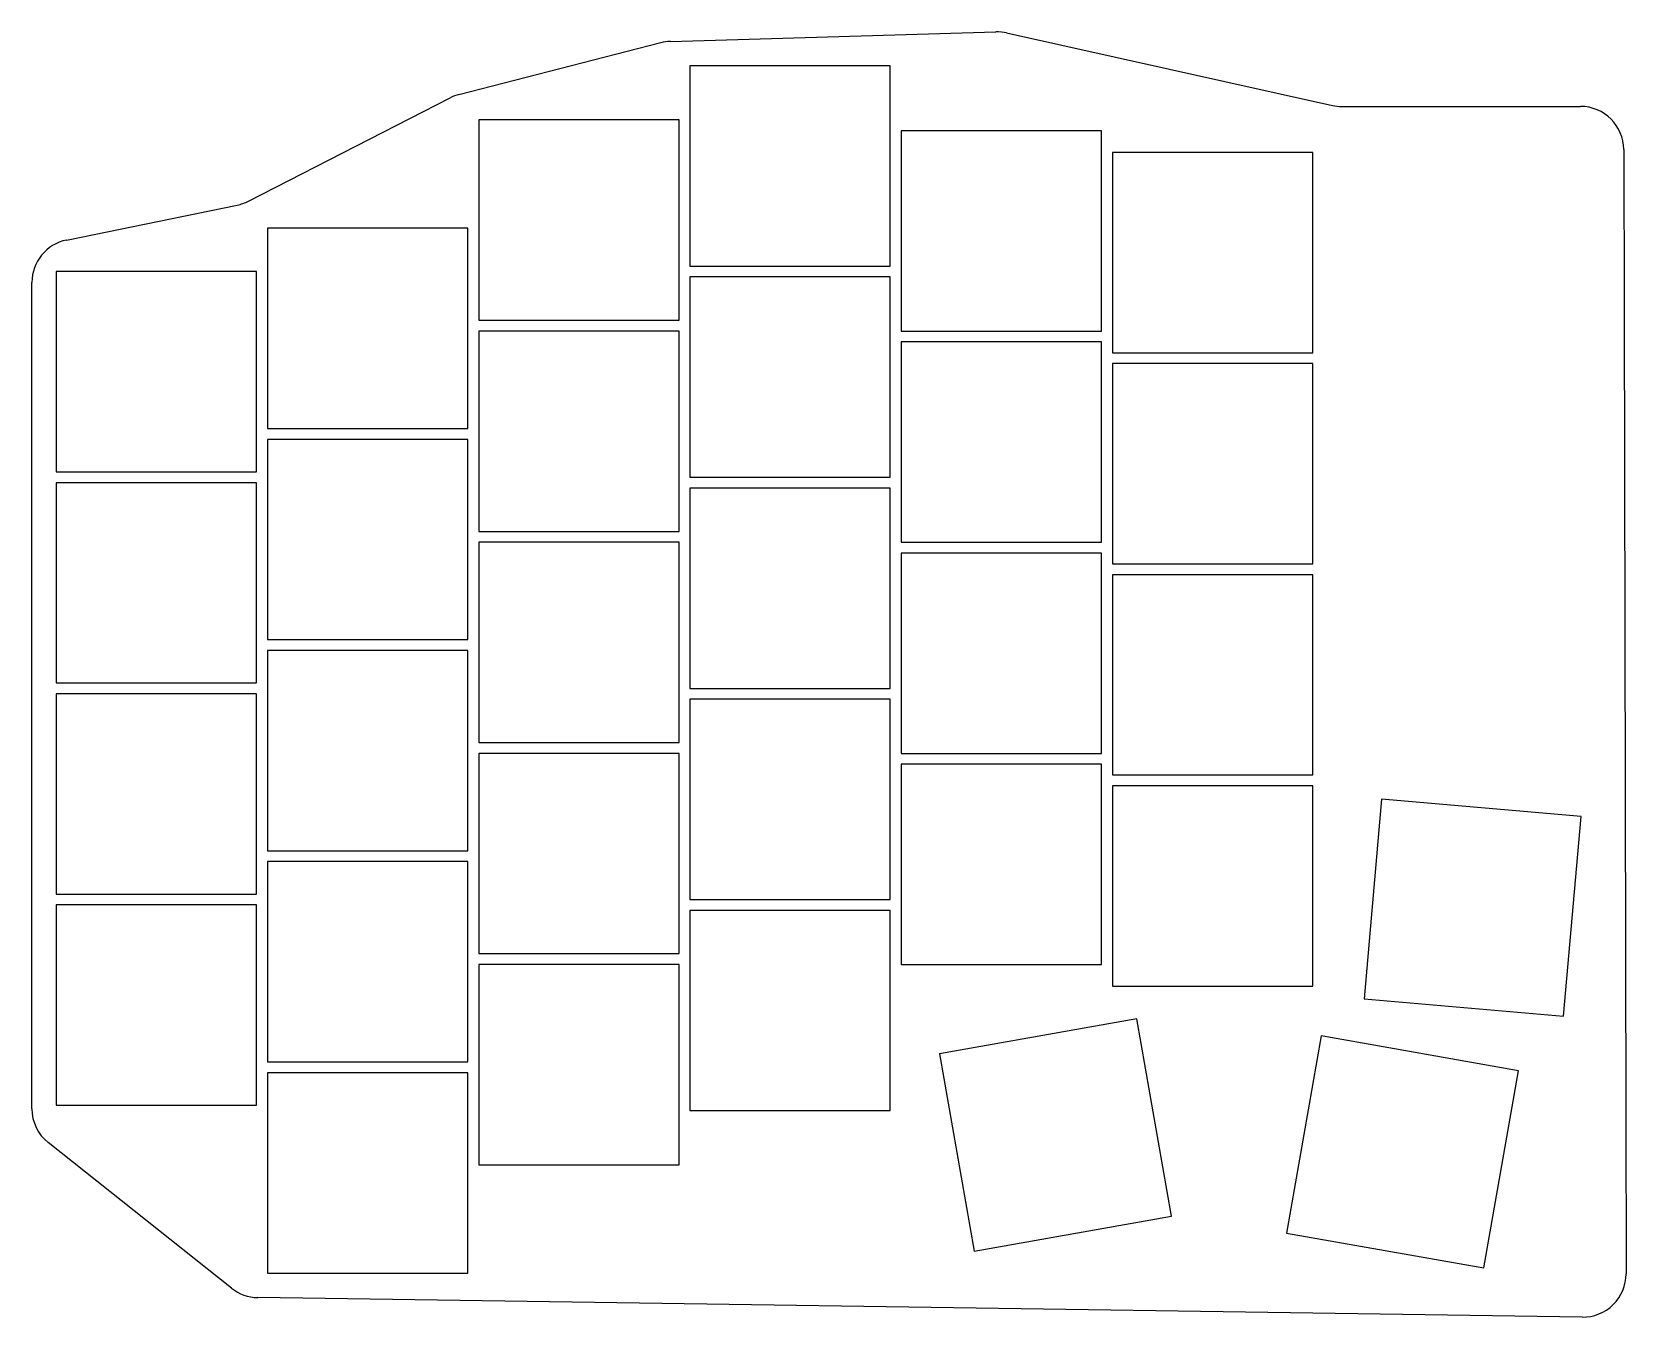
# Model space of a CAD drawing. Header units: millimetres. Extents: x 38 to 186, y -209 to -91.
import ezdxf

# ---------------------------------------------------------------- set-up
doc = ezdxf.new("R2010")
doc.units = ezdxf.units.MM

msp = doc.modelspace()

# ---------------------------------------------------------------- linework, layer by layer
for p, q in [((97.45, -91.49), (127.5, -90.61)), ((128.49, -90.71), (158.57, -97.4)), ((77.93, -96.39), (96.57, -91.61)), ((117.75, -93.75), (99.25, -93.75)), ((99.25, -93.75), (99.25, -112.25)), ((117.75, -112.25), (117.75, -93.75)), ((58.49, -106.25), (77.1, -96.7)), ((159.44, -97.5), (181.46, -97.5)), ((98.25, -98.75), (79.75, -98.75)), ((79.75, -98.75), (79.75, -117.25)), ((98.25, -117.25), (98.25, -98.75)), ((137.25, -99.75), (118.75, -99.75)), ((118.75, -99.75), (118.75, -118.25)), ((137.25, -118.25), (137.25, -99.75)), ((185.46, -101.49), (185.68, -205.31)), ((156.75, -101.75), (138.25, -101.75)), ((138.25, -101.75), (138.25, -120.25)), ((156.75, -120.25), (156.75, -101.75)), ((41.7, -109.84), (57.46, -106.61)), ((78.75, -108.75), (60.25, -108.75)), ((60.25, -108.75), (60.25, -127.25)), ((78.75, -127.25), (78.75, -108.75)), ((59.25, -112.75), (40.75, -112.75)), ((40.75, -112.75), (40.75, -131.25)), ((59.25, -131.25), (59.25, -112.75)), ((99.25, -112.25), (117.75, -112.25)), ((117.75, -113.25), (99.25, -113.25)), ((99.25, -113.25), (99.25, -131.75)), ((117.75, -131.75), (117.75, -113.25)), ((38.5, -190.07), (38.5, -113.76)), ((79.75, -117.25), (98.25, -117.25)), ((98.25, -118.25), (79.75, -118.25)), ((79.75, -118.25), (79.75, -136.75)), ((98.25, -136.75), (98.25, -118.25)), ((118.75, -118.25), (137.25, -118.25)), ((137.25, -119.25), (118.75, -119.25)), ((118.75, -119.25), (118.75, -137.75)), ((137.25, -137.75), (137.25, -119.25)), ((138.25, -120.25), (156.75, -120.25)), ((156.75, -121.25), (138.25, -121.25)), ((138.25, -121.25), (138.25, -139.75)), ((156.75, -139.75), (156.75, -121.25)), ((60.25, -127.25), (78.75, -127.25)), ((78.75, -128.25), (60.25, -128.25)), ((60.25, -128.25), (60.25, -146.75)), ((78.75, -146.75), (78.75, -128.25)), ((40.75, -131.25), (59.25, -131.25)), ((59.25, -132.25), (40.75, -132.25)), ((40.75, -132.25), (40.75, -150.75)), ((59.25, -150.75), (59.25, -132.25)), ((99.25, -131.75), (117.75, -131.75)), ((117.75, -132.75), (99.25, -132.75)), ((99.25, -132.75), (99.25, -151.25)), ((117.75, -151.25), (117.75, -132.75)), ((79.75, -136.75), (98.25, -136.75)), ((98.25, -137.75), (79.75, -137.75)), ((79.75, -137.75), (79.75, -156.25)), ((98.25, -156.25), (98.25, -137.75)), ((118.75, -137.75), (137.25, -137.75)), ((137.25, -138.75), (118.75, -138.75)), ((118.75, -138.75), (118.75, -157.25)), ((137.25, -157.25), (137.25, -138.75)), ((138.25, -139.75), (156.75, -139.75)), ((156.75, -140.75), (138.25, -140.75)), ((138.25, -140.75), (138.25, -159.25)), ((156.75, -159.25), (156.75, -140.75)), ((60.25, -146.75), (78.75, -146.75)), ((78.75, -147.75), (60.25, -147.75)), ((60.25, -147.75), (60.25, -166.25)), ((78.75, -166.25), (78.75, -147.75)), ((40.75, -150.75), (59.25, -150.75)), ((99.25, -151.25), (117.75, -151.25)), ((59.25, -151.75), (40.75, -151.75)), ((40.75, -151.75), (40.75, -170.25)), ((59.25, -170.25), (59.25, -151.75)), ((117.75, -152.25), (99.25, -152.25)), ((99.25, -152.25), (99.25, -170.75)), ((117.75, -170.75), (117.75, -152.25)), ((79.75, -156.25), (98.25, -156.25)), ((98.25, -157.25), (79.75, -157.25)), ((79.75, -157.25), (79.75, -175.75)), ((98.25, -175.75), (98.25, -157.25)), ((118.75, -157.25), (137.25, -157.25)), ((137.25, -158.25), (118.75, -158.25)), ((118.75, -158.25), (118.75, -176.75)), ((137.25, -176.75), (137.25, -158.25)), ((138.25, -159.25), (156.75, -159.25)), ((156.75, -160.25), (138.25, -160.25)), ((138.25, -160.25), (138.25, -178.75)), ((156.75, -178.75), (156.75, -160.25)), ((163.09, -161.48), (161.48, -179.91)), ((181.52, -163.09), (163.09, -161.48)), ((179.91, -181.52), (181.52, -163.09)), ((60.25, -166.25), (78.75, -166.25)), ((78.75, -167.25), (60.25, -167.25)), ((60.25, -167.25), (60.25, -185.75)), ((78.75, -185.75), (78.75, -167.25)), ((40.75, -170.25), (59.25, -170.25)), ((59.25, -171.25), (40.75, -171.25)), ((40.75, -171.25), (40.75, -189.75)), ((59.25, -189.75), (59.25, -171.25)), ((99.25, -170.75), (117.75, -170.75)), ((117.75, -171.75), (99.25, -171.75)), ((99.25, -171.75), (99.25, -190.25)), ((117.75, -190.25), (117.75, -171.75)), ((79.75, -175.75), (98.25, -175.75)), ((98.25, -176.75), (79.75, -176.75)), ((79.75, -176.75), (79.75, -195.25)), ((98.25, -195.25), (98.25, -176.75)), ((118.75, -176.75), (137.25, -176.75)), ((138.25, -178.75), (156.75, -178.75)), ((161.48, -179.91), (179.91, -181.52)), ((140.5, -181.78), (122.28, -185)), ((143.72, -200), (140.5, -181.78)), ((157.53, -183.35), (154.32, -201.57)), ((175.75, -186.56), (157.53, -183.35)), ((122.28, -185), (125.5, -203.22)), ((60.25, -185.75), (78.75, -185.75)), ((78.75, -186.75), (60.25, -186.75)), ((60.25, -186.75), (60.25, -205.25)), ((78.75, -205.25), (78.75, -186.75)), ((172.54, -204.78), (175.75, -186.56)), ((40.75, -189.75), (59.25, -189.75)), ((99.25, -190.25), (117.75, -190.25)), ((56.93, -206.65), (40.01, -193.2)), ((79.75, -195.25), (98.25, -195.25)), ((125.5, -203.22), (143.72, -200)), ((154.32, -201.57), (172.54, -204.78)), ((60.25, -205.25), (78.75, -205.25)), ((181.62, -209.32), (59.36, -207.52))]:
    msp.add_line(p, q)
for centre, start, end in [((127.62, -94.61), 77.4516, 91.663), ((97.56, -95.49), 91.663, 104.3814), ((78.93, -100.26), 104.3814, 117.1497), ((159.44, -93.5), 257.4516, 270), ((181.46, -101.5), 0.1209, 90), ((56.66, -102.69), 281.5922, 297.1497), ((42.5, -113.76), 101.5922, 180), ((42.5, -190.07), 180, 231.5198), ((181.68, -205.32), 269.1556, 0.1209), ((59.42, -203.52), 231.5198, 269.1556)]:
    msp.add_arc(centre, 4, start, end)

doc.saveas('drawing.dxf')
